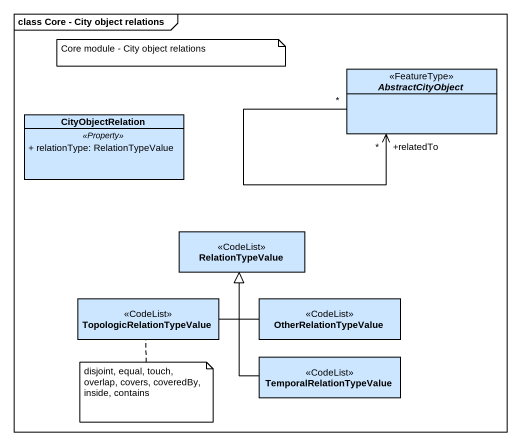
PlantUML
@startuml
mainframe class Core - City object relations
hide circle
hide empty members
skinparam classAttributeIconSize 0
abstract class AbstractCityObject <<FeatureType>> #CCE6FF
class CityObjectRelation #CCE6FF {
  .. <<Property>> ..
  + relationType: RelationTypeValue
}
class RelationTypeValue <<CodeList>> #CCE6FF
class TopologicRelationTypeValue <<CodeList>> #CCE6FF
class OtherRelationTypeValue <<CodeList>> #CCE6FF
class TemporalRelationTypeValue <<CodeList>> #CCE6FF
AbstractCityObject "*" --> "+relatedTo\n*" AbstractCityObject
TopologicRelationTypeValue -up-|> RelationTypeValue
OtherRelationTypeValue -up-|> RelationTypeValue
TemporalRelationTypeValue -up-|> RelationTypeValue
note as N1
  Core module - City object relations
end note
note bottom of TopologicRelationTypeValue : disjoint, equal, touch, overlap, covers, coveredBy, inside, contains
@enduml
